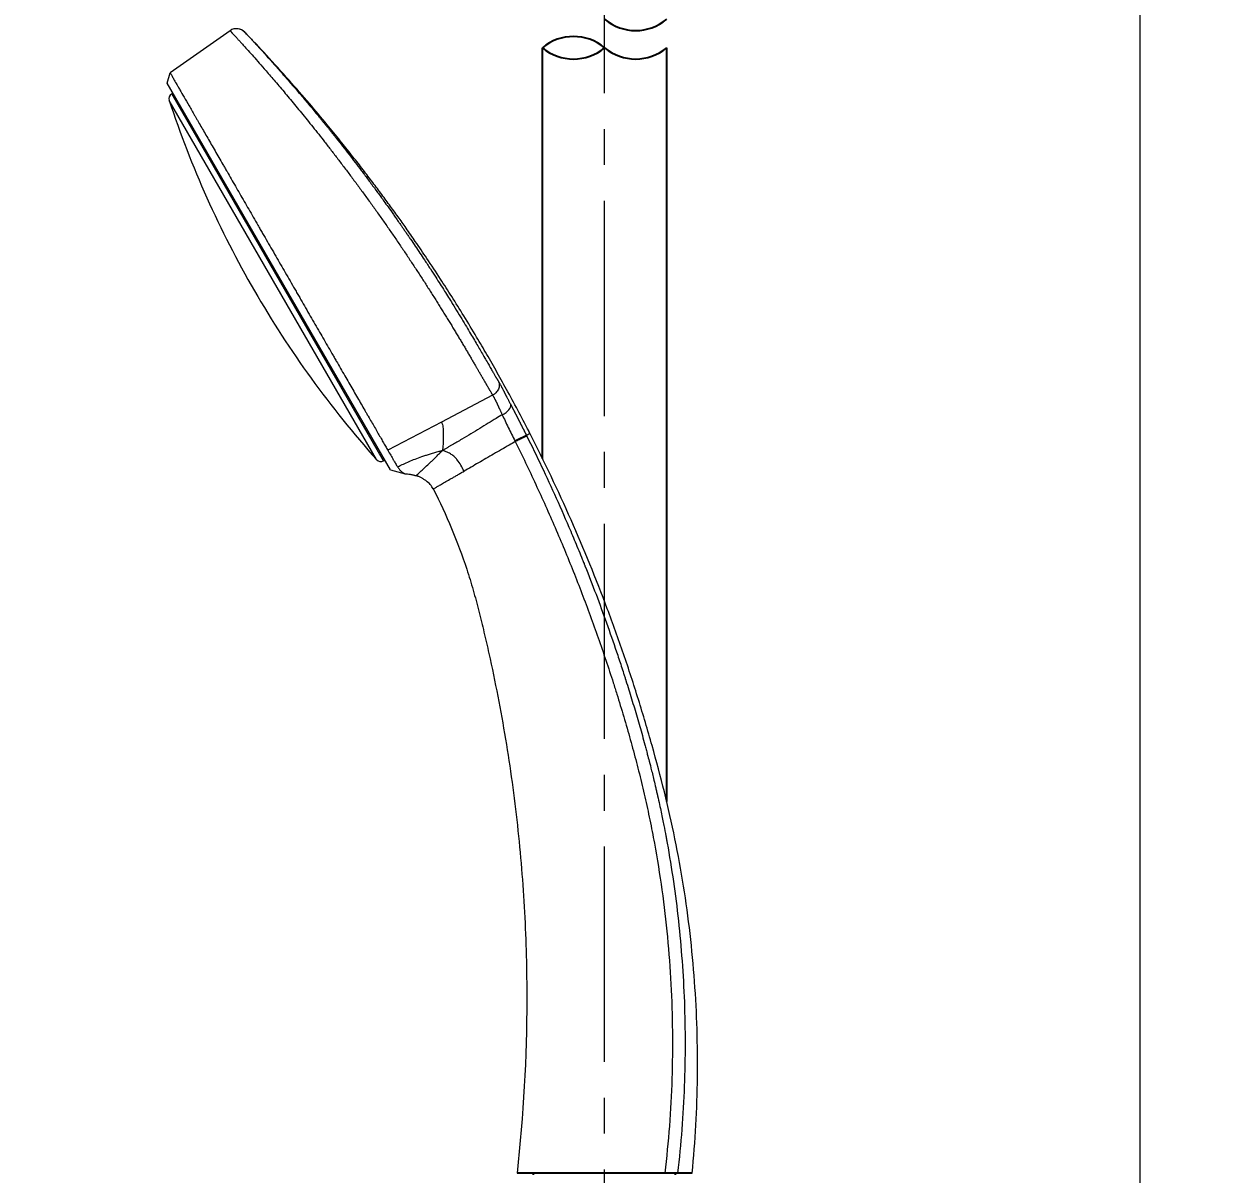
# Model space of a CAD drawing. Extents: x 0 to 3160, y 0 to 2315.
# Drawn here: x 1993.9 to 2206, y 837.2 to 1040.7 of the extents above; entities that cross this region are included whole.
import ezdxf

# ---------------------------------------------------------------- set-up
doc = ezdxf.new("R2010")
doc.units = 0
doc.header["$LTSCALE"] = 4
doc.header["$MEASUREMENT"] = 0
doc.header["$PDMODE"] = 3
doc.header["$PDSIZE"] = -10
doc.linetypes.add('CENTER2', pattern=[28.575, 19.05, -3.175, 3.175, -3.175])
doc.layers.get('0').update_dxf_attribs({"linetype": 'CONTINUOUS'})
doc.layers.get('DEFPOINTS').update_dxf_attribs({"linetype": 'CONTINUOUS'})
doc.layers.add('1', color=7, linetype='CONTINUOUS', true_color=0xffffff)
doc.layers.add('Cneter', color=1, linetype='CENTER2', lineweight=13)
doc.layers.add('치수선', color=7, linetype='CONTINUOUS', lineweight=20)
doc.layers.add('DEF_LAYER_ASSEM_MEMBER', color=7, linetype='CONTINUOUS')
doc.styles.add('Daelim Dimension', font='')
doc.styles.get('Daelim Dimension').set_extended_font_data('나눔고딕')
doc.dimstyles.new('DEFAULT', dxfattribs={"dimscale": 2, "dimtxt": 2, "dimasz": 2, "dimexe": 0, "dimexo": 2, "dimgap": 1, "dimtad": 1, "dimdec": 1, "dimzin": 9, "dimdsep": 46, "dimtxsty": 'Daelim Dimension', "dimcen": 0.5, "dimclrd": 252, "dimclre": 252, "dimclrt": 3, "dimadec": 1, "dimazin": 0, "dimtfac": 1, "dimtdec": 1, "dimtix": 1, "dimtmove": 0, "dimatfit": 3, "dimfxl": 1, "dimtolj": 1, "dimtzin": 1, "dimlwd": 9, "dimlwe": 9, "dimarcsym": 0})

# ---------------------------------------------------------------- blocks, each defined once
blk = doc.blocks.new('*D2')
at = {"color": 5, "lineweight": 9, "ltscale": 0.5, "transparency": 16777216}
for p, q in [((1741.3, 1336.08), (2418.23, 1336.08)), ((2416.23, 461.47), (2416.23, 1328.08)), ((2221.41, 453.47), (2418.23, 453.47))]:
    blk.add_line(p, q, dxfattribs=at)
at = {"color": 5, "ltscale": 0.5, "transparency": 16777216}
for points in [[(2414.9, 1328.08), (2417.56, 1328.08), (2416.23, 1336.08)], [(2414.9, 461.47), (2417.56, 461.47), (2416.23, 453.47)]]:
    blk.add_solid(points, dxfattribs=at)
at = {"layer": 'DEFPOINTS', "color": 0, "ltscale": 0.5, "transparency": 16777216}
for p in [(1737.3, 1336.08), (2416.23, 1336.08), (2217.41, 453.47)]:
    blk.add_point(p, dxfattribs=at)
at = {"color": 7, "ltscale": 0.5, "transparency": 16777216, "insert": (2400.52, 893.01), "char_height": 20, "attachment_point": 5, "rotation": 90, "style": 'Daelim Dimension'}
blk.add_mtext('\\A1;(1140)', dxfattribs=at)

msp = doc.modelspace()

# ---------------------------------------------------------------- linework, layer by layer
msp.add_line((2112.11, 837.33), (2081.11, 837.33))
at = {"ltscale": 0.5}
for centre, start, end in [((2102.11, 1048.12), 230.0338, 309.9662), ((2091.11, 1029.95), 50.0338, 129.9662), ((2091.11, 1043.08), 230.0338, 309.9662), ((2102.11, 1043.08), 230.0338, 309.9662)]:
    msp.add_arc(centre, 8.56, start, end, dxfattribs=at)
at = {"layer": '1', "color": 7, "linetype": 'Continuous', "lineweight": 18}
for p, q in [((2030.35, 1039.54), (2019.72, 1032.09)), ((2019.22, 1030.22), (2019.72, 1032.09)), ((2058.72, 961.81), (2019.22, 1030.22)), ((2020.01, 1028.37), (2020.22, 1028.49)), ((2076.8, 975.03), (2067.73, 970.27)), ((2067.73, 970.27), (2058.24, 965.29)), ((2057.51, 963.42), (2057.72, 963.54)), ((2058.72, 961.81), (2061.34, 961.1))]:
    msp.add_line(p, q, dxfattribs=at)
at = {"layer": '1', "color": 7, "linetype": 'Continuous', "lineweight": 13}
for p, q in [((2056.26, 963.62), (2019.56, 1027.19)), ((2057.51, 963.42), (2020.01, 1028.37))]:
    msp.add_line(p, q, dxfattribs=at)
at = {"layer": '1', "color": 7, "linetype": 'Continuous', "lineweight": 18}
for centre, radius, start, end in [((2031.49, 1037.9, 0), 2, 43.7415, 125), ((2020.51, 1027.5), 1, 120, 198.2343), ((2190.52, 1083.51), 180, 198.2343, 210), ((2190.52, 1083.51), 180, 210, 221.7657), ((2057.01, 964.28), 1, 221.7657, 300)]:
    msp.add_arc(centre, radius, start, end, dxfattribs=at)
for centre, major_axis, ratio, start_param, end_param in [((2078.18, 972.54), (1.78, 0.92), 0.508437, 4.626883, 6.171448), ((2080.99, 967.04), (1.79, 0.9), 0.008348, 0.112327, 1.712143)]:
    msp.add_ellipse(centre, major_axis=major_axis, ratio=ratio, start_param=start_param, end_param=end_param, dxfattribs=at)
for points, knots in [([(2033.38, 1038.8), (2033.2, 1039), (2032.85, 1039.34), (2032.43, 1039.65), (2032.14, 1039.8), (2031.95, 1039.84), (2031.88, 1039.85)], [0, 0, 0, 0, 0.3756, 0.716092, 0.904044, 1, 1, 1, 1]), ([(2032.94, 1039.28), (2032.94, 1039.28), (2032.94, 1039.28), (2032.94, 1039.28), (2032.94, 1039.28), (2032.94, 1039.28), (2032.94, 1039.27), (2032.95, 1039.27), (2032.95, 1039.27), (2032.96, 1039.26), (2032.97, 1039.24), (2032.99, 1039.22), (2033.02, 1039.19), (2033.05, 1039.16), (2033.08, 1039.13), (2033.11, 1039.09), (2033.15, 1039.05), (2033.21, 1038.98), (2033.27, 1038.93), (2033.29, 1038.9)], [0, 0, 0, 0, 0.010605, 0.026409, 0.042733, 0.059573, 0.076922, 0.094769, 0.150996, 0.213233, 0.281458, 0.361712, 0.451181, 0.549829, 0.611917, 0.677965, 0.747962, 0.877218, 1, 1, 1, 1]), ([(2083.37, 968.28), (2082.75, 969.5), (2081.47, 971.96), (2079.56, 975.52), (2077.66, 978.96), (2075.81, 982.2), (2073.84, 985.55), (2071.77, 988.97), (2069.63, 992.39), (2067.45, 995.79), (2065.3, 999.03), (2063.26, 1002.04), (2061.55, 1004.49), (2060.03, 1006.64), (2058.54, 1008.7), (2056.98, 1010.81), (2055.36, 1012.97), (2053.64, 1015.22), (2051.8, 1017.59), (2049.75, 1020.15), (2047.27, 1023.19), (2044.26, 1026.79), (2040.68, 1030.91), (2036.86, 1035.13), (2034.23, 1037.93), (2032.94, 1039.26)], [0, 0, 0, 0, 0.046537, 0.094745, 0.139456, 0.182319, 0.22315, 0.273288, 0.319386, 0.361228, 0.411159, 0.452683, 0.485735, 0.51408, 0.54396, 0.573349, 0.60422, 0.636598, 0.670502, 0.707011, 0.748799, 0.804781, 0.867479, 0.93577, 1, 1, 1, 1]), ([(2019.72, 1032.09), (2019.72, 1032.09), (2019.74, 1032.05), (2019.84, 1031.89), (2019.98, 1031.64), (2020.21, 1031.24), (2020.49, 1030.75), (2020.65, 1030.47), (2020.86, 1030.11), (2020.88, 1030.07), (2020.93, 1029.98), (2021, 1029.86), (2021.08, 1029.72), (2021.23, 1029.45), (2021.34, 1029.26), (2021.69, 1028.67), (2021.93, 1028.23), (2022.47, 1027.3), (2022.76, 1026.79), (2023.38, 1025.72), (2023.72, 1025.14), (2024.11, 1024.45), (2024.16, 1024.38), (2024.24, 1024.22), (2024.38, 1023.99), (2024.52, 1023.75), (2024.79, 1023.27), (2024.98, 1022.94), (2025.56, 1021.94), (2025.96, 1021.24), (2026.79, 1019.8), (2027.22, 1019.05), (2028.12, 1017.5), (2028.58, 1016.69), (2029.12, 1015.76), (2029.18, 1015.65), (2029.3, 1015.44), (2029.36, 1015.34), (2029.54, 1015.02), (2029.67, 1014.81), (2030.03, 1014.17), (2030.28, 1013.74), (2031.03, 1012.44), (2031.54, 1011.56), (2032.57, 1009.76), (2033.1, 1008.85), (2034.17, 1006.99), (2034.71, 1006.05), (2035.34, 1004.97), (2035.41, 1004.85), (2035.54, 1004.61), (2035.61, 1004.49), (2035.82, 1004.13), (2035.96, 1003.89), (2036.38, 1003.16), (2036.66, 1002.67), (2037.5, 1001.22), (2038.06, 1000.25), (2039.18, 998.3), (2039.75, 997.32), (2040.88, 995.37), (2041.44, 994.39), (2042.15, 993.16), (2042.29, 992.91), (2042.51, 992.54), (2042.58, 992.42), (2042.72, 992.17), (2043.07, 991.56), (2043.42, 990.95), (2044.26, 989.5), (2044.81, 988.55), (2045.9, 986.66), (2046.44, 985.73), (2047.5, 983.88), (2048.03, 982.97), (2048.68, 981.85), (2048.81, 981.63), (2049, 981.29), (2049.06, 981.18), (2049.19, 980.96), (2049.51, 980.41), (2049.82, 979.86), (2050.57, 978.57), (2051.05, 977.74), (2051.98, 976.12), (2052.44, 975.33), (2053.32, 973.81), (2053.75, 973.07), (2054.26, 972.17), (2054.42, 971.91), (2054.57, 971.65), (2054.67, 971.47), (2054.72, 971.38), (2054.97, 970.95), (2055.16, 970.62), (2055.73, 969.64), (2056.09, 969.01), (2056.77, 967.84), (2057.09, 967.28), (2057.54, 966.5), (2057.69, 966.24), (2057.97, 965.75), (2058.11, 965.52), (2058.24, 965.29)], [0, 0, 0, 0, 0.03125, 0.03125, 0.0625, 0.09375, 0.09375, 0.125, 0.125, 0.128906, 0.128906, 0.132812, 0.140625, 0.140625, 0.15625, 0.15625, 0.1875, 0.1875, 0.21875, 0.21875, 0.25, 0.25, 0.253906, 0.253906, 0.257812, 0.265625, 0.265625, 0.28125, 0.28125, 0.3125, 0.3125, 0.34375, 0.34375, 0.375, 0.375, 0.378906, 0.378906, 0.382812, 0.382812, 0.390625, 0.390625, 0.40625, 0.40625, 0.4375, 0.4375, 0.46875, 0.46875, 0.5, 0.5, 0.503906, 0.503906, 0.507812, 0.507812, 0.515625, 0.515625, 0.53125, 0.53125, 0.5625, 0.5625, 0.59375, 0.59375, 0.625, 0.625, 0.632812, 0.632812, 0.636719, 0.636719, 0.640625, 0.65625, 0.65625, 0.6875, 0.6875, 0.71875, 0.71875, 0.75, 0.75, 0.757812, 0.757812, 0.761719, 0.761719, 0.765625, 0.78125, 0.78125, 0.8125, 0.8125, 0.84375, 0.84375, 0.875, 0.875, 0.882812, 0.886719, 0.886719, 0.890625, 0.890625, 0.90625, 0.90625, 0.9375, 0.9375, 0.96875, 0.96875, 0.984375, 0.984375, 1, 1, 1, 1]), ([(2067.73, 970.27), (2067.88, 970.01), (2068.04, 969.41), (2068.07, 968.45), (2068.06, 967.58), (2068.05, 966.98), (2068.03, 966.48), (2068.01, 966.08), (2067.98, 965.74), (2067.95, 965.49), (2067.94, 965.35), (2067.93, 965.28), (2067.92, 965.24)], [0, 0, 0, 0, 0.25, 0.5, 0.625, 0.75, 0.8125, 0.875, 0.9375, 0.96875, 0.984375, 1, 1, 1, 1]), ([(2078.49, 971.56), (2078.13, 971.35), (2077.31, 970.86), (2076, 970.05), (2074.53, 969.14), (2072.98, 968.19), (2071.62, 967.38), (2070.49, 966.72), (2069.77, 966.3), (2069.2, 965.97), (2068.77, 965.73), (2068.42, 965.53), (2068.13, 965.36), (2067.99, 965.28), (2067.92, 965.24)], [0, 0, 0, 0, 0.115732, 0.26311, 0.410488, 0.557866, 0.705244, 0.778933, 0.852622, 0.889466, 0.926311, 0.963155, 0.981578, 1, 1, 1, 1]), ([(2112.11, 837.33), (2112.66, 842.96), (2113.28, 854.28), (2112.77, 871.28), (2111.14, 885.36), (2109.12, 896.51), (2107.25, 904.8), (2105.05, 913.01), (2102.64, 921.16), (2100, 929.23), (2096.17, 939.9), (2090.82, 953.01), (2085.96, 963.25), (2083.38, 968.29)], [0, 0, 0, 0, 0.125, 0.25, 0.375, 0.4375, 0.5, 0.5625, 0.625, 0.6875, 0.75, 0.875, 1, 1, 1, 1]), ([(2080.79, 966.8), (2080.44, 966.59), (2079.62, 966.12), (2078.34, 965.38), (2076.97, 964.59), (2075.61, 963.81), (2074.29, 963.04), (2073, 962.3), (2072.15, 961.81), (2071.74, 961.57)], [0, 0, 0, 0, 0.111722, 0.259768, 0.407815, 0.555861, 0.703907, 0.851954, 1, 1, 1, 1]), ([(2058.24, 965.29), (2058.42, 964.97), (2058.6, 964.66), (2058.84, 964.24), (2058.92, 964.1), (2059.07, 963.83), (2059.15, 963.71), (2059.26, 963.52), (2059.29, 963.46), (2059.36, 963.34), (2059.39, 963.29), (2059.5, 963.12), (2059.56, 963.01), (2059.75, 962.69), (2059.87, 962.5), (2059.98, 962.33)], [0, 0, 0, 0, 0.25, 0.25, 0.375, 0.375, 0.5, 0.5, 0.5625, 0.5625, 0.625, 0.625, 0.75, 0.75, 1, 1, 1, 1]), ([(2059.98, 962.33), (2060.17, 962.43), (2060.97, 962.82), (2062.15, 963.35), (2063.65, 963.94), (2064.71, 964.3), (2065.63, 964.6), (2066.36, 964.82), (2067, 965), (2067.46, 965.12), (2067.72, 965.19), (2067.85, 965.23), (2067.92, 965.24)], [0, 0, 0, 0, 0.095093, 0.396729, 0.547547, 0.698364, 0.773773, 0.849182, 0.924591, 0.962296, 0.981148, 1, 1, 1, 1]), ([(2063.23, 960.78), (2063.23, 960.78), (2063.39, 960.92), (2063.9, 961.37), (2064.43, 961.85), (2065.09, 962.47), (2065.76, 963.11), (2066.37, 963.7), (2066.85, 964.18), (2067.28, 964.61), (2067.64, 964.97), (2067.83, 965.15), (2067.92, 965.24)], [0, 0, 0, 0, 0.25, 0.375, 0.5, 0.625, 0.75, 0.8125, 0.875, 0.9375, 0.96875, 1, 1, 1, 1]), ([(2071.74, 961.57), (2071.57, 961.91), (2071.2, 962.61), (2070.65, 963.46), (2070.06, 964.11), (2069.5, 964.55), (2068.92, 964.88), (2068.44, 965.07), (2068.15, 965.17), (2068, 965.22), (2067.92, 965.24)], [0, 0, 0, 0, 0.25, 0.5, 0.625, 0.75, 0.875, 0.9375, 0.96875, 1, 1, 1, 1]), ([(2059.98, 962.33), (2060.04, 962.25), (2060.09, 962.16), (2060.2, 962.01), (2060.26, 961.93), (2060.37, 961.8), (2060.42, 961.73), (2060.53, 961.61), (2060.59, 961.56), (2060.71, 961.45), (2060.77, 961.4), (2060.86, 961.34), (2060.9, 961.32), (2060.97, 961.28), (2061, 961.26), (2061.07, 961.22), (2061.11, 961.2), (2061.17, 961.17), (2061.21, 961.16), (2061.27, 961.13), (2061.29, 961.12), (2061.32, 961.11), (2061.32, 961.11), (2061.33, 961.1), (2061.34, 961.1), (2061.34, 961.1)], [0, 0, 0, 0, 0.125003, 0.125003, 0.250005, 0.250005, 0.375008, 0.375008, 0.50001, 0.50001, 0.625013, 0.625013, 0.687514, 0.687514, 0.750015, 0.750015, 0.812517, 0.812517, 0.875018, 0.875018, 0.937519, 0.937519, 0.96877, 0.96877, 1, 1, 1, 1]), ([(2061.34, 961.1), (2061.46, 961.1), (2061.75, 961.09), (2062.13, 961.04), (2062.47, 960.98), (2062.73, 960.92), (2062.94, 960.86), (2063.08, 960.82), (2063.17, 960.8), (2063.21, 960.78), (2063.23, 960.78)], [0, 0, 0, 0, 0.196747, 0.464498, 0.598374, 0.732249, 0.866125, 0.933062, 0.966531, 1, 1, 1, 1]), ([(2066.29, 958.43), (2066.15, 958.7), (2065.79, 959.21), (2065.19, 959.76), (2064.64, 960.13), (2064.19, 960.38), (2063.8, 960.57), (2063.52, 960.68), (2063.35, 960.73), (2063.27, 960.76), (2063.23, 960.78)], [0, 0, 0, 0, 0.25, 0.5, 0.625, 0.75, 0.875, 0.9375, 0.96875, 1, 1, 1, 1]), ([(2066.29, 958.43), (2067.46, 956.14), (2069.62, 951.47), (2071.86, 945.44), (2073.38, 940.53), (2074.36, 936.8), (2075.27, 933.06), (2076.43, 928.05), (2077.74, 921.76), (2079.1, 914.17), (2080.26, 906.54), (2081.52, 896.34), (2082.57, 883.52), (2083.12, 862.96), (2082.25, 847.54), (2081.11, 837.33)], [0, 0, 0, 0, 0.0625, 0.125, 0.15625, 0.1875, 0.21875, 0.25, 0.3125, 0.375, 0.4375, 0.5, 0.625, 0.75, 1, 1, 1, 1])]:
    msp.add_open_spline(points, degree=3, knots=knots, dxfattribs=at)
at = {"layer": '1', "color": 7, "linetype": 'Continuous', "lineweight": 13}
for points, knots in [([(2030.35, 1039.54), (2030.35, 1039.54), (2030.35, 1039.54), (2030.35, 1039.54), (2030.35, 1039.53), (2030.35, 1039.53), (2030.35, 1039.53), (2030.35, 1039.53), (2030.35, 1039.53), (2030.35, 1039.53), (2030.35, 1039.53), (2030.35, 1039.53), (2030.36, 1039.52), (2030.36, 1039.52), (2030.36, 1039.52), (2030.36, 1039.52), (2030.36, 1039.52), (2030.37, 1039.51), (2030.37, 1039.51), (2030.37, 1039.51), (2030.37, 1039.5), (2030.38, 1039.5), (2030.38, 1039.5), (2030.38, 1039.49), (2030.39, 1039.49), (2030.39, 1039.48), (2030.4, 1039.48), (2030.4, 1039.47), (2030.4, 1039.47), (2030.41, 1039.46), (2030.41, 1039.46), (2030.42, 1039.45), (2030.42, 1039.45), (2030.43, 1039.44), (2030.43, 1039.44), (2030.44, 1039.43), (2030.45, 1039.42), (2030.45, 1039.42), (2030.46, 1039.41), (2030.47, 1039.4), (2030.47, 1039.4), (2030.48, 1039.39), (2030.49, 1039.38), (2030.49, 1039.37), (2030.5, 1039.36), (2030.51, 1039.36), (2030.52, 1039.35), (2030.52, 1039.34), (2030.53, 1039.33), (2030.54, 1039.32), (2030.55, 1039.31), (2030.56, 1039.3), (2030.57, 1039.29), (2030.58, 1039.28), (2030.59, 1039.27), (2030.59, 1039.26), (2030.6, 1039.25), (2030.61, 1039.24), (2030.62, 1039.23), (2030.64, 1039.22), (2030.65, 1039.21), (2030.66, 1039.19), (2030.67, 1039.18), (2030.68, 1039.17), (2030.69, 1039.16), (2030.7, 1039.14), (2030.71, 1039.13), (2030.79, 1039.05), (2030.93, 1038.89), (2031.2, 1038.6), (2031.52, 1038.25), (2031.88, 1037.85), (2032.3, 1037.39), (2032.84, 1036.79), (2033.54, 1036.01), (2034.45, 1034.99), (2035.5, 1033.81), (2036.53, 1032.62), (2037.49, 1031.51), (2038.33, 1030.54), (2039.2, 1029.52), (2040.1, 1028.45), (2041.03, 1027.34), (2041.98, 1026.19), (2042.96, 1025), (2043.96, 1023.77), (2044.98, 1022.5), (2046.02, 1021.2), (2046.91, 1020.06), (2047.65, 1019.11), (2048.24, 1018.35), (2048.83, 1017.59), (2049.42, 1016.82), (2050.02, 1016.03), (2050.61, 1015.25), (2051.21, 1014.45), (2051.81, 1013.65), (2052.41, 1012.85), (2053.01, 1012.04), (2053.61, 1011.22), (2054.2, 1010.4), (2054.8, 1009.58), (2055.4, 1008.75), (2055.99, 1007.92), (2056.58, 1007.09), (2057.17, 1006.25), (2057.76, 1005.42), (2058.34, 1004.58), (2058.92, 1003.74), (2059.5, 1002.91), (2060.07, 1002.07), (2060.63, 1001.23), (2061.2, 1000.4), (2061.75, 999.57), (2062.31, 998.74), (2062.85, 997.91), (2063.39, 997.09), (2063.93, 996.27), (2064.45, 995.46), (2064.97, 994.65), (2065.49, 993.85), (2065.99, 993.05), (2066.49, 992.26), (2066.99, 991.48), (2067.47, 990.7), (2067.95, 989.94), (2068.41, 989.18), (2068.87, 988.43), (2069.33, 987.69), (2069.77, 986.97), (2070.2, 986.25), (2070.63, 985.54), (2071.04, 984.85), (2071.45, 984.17), (2071.85, 983.5), (2072.24, 982.84), (2072.61, 982.2), (2072.98, 981.57), (2073.34, 980.95), (2073.61, 980.49), (2073.8, 980.17), (2073.9, 980), (2074, 979.82), (2074.11, 979.64), (2074.21, 979.47), (2074.31, 979.3), (2074.41, 979.12), (2074.51, 978.95), (2074.6, 978.79), (2074.7, 978.62), (2074.79, 978.46), (2074.89, 978.29), (2074.98, 978.13), (2075.08, 977.97), (2075.17, 977.81), (2075.26, 977.66), (2075.35, 977.5), (2075.44, 977.35), (2075.52, 977.2), (2075.61, 977.05), (2075.7, 976.9), (2075.78, 976.76), (2075.86, 976.61), (2075.95, 976.47), (2076.03, 976.33), (2076.11, 976.19), (2076.19, 976.05), (2076.27, 975.92), (2076.35, 975.78), (2076.43, 975.65), (2076.51, 975.52), (2076.58, 975.4), (2076.66, 975.27), (2076.73, 975.15), (2076.78, 975.07), (2076.8, 975.03)], [0, 0, 0, 0, 0.000866, 0.001733, 0.002603, 0.003474, 0.004347, 0.005222, 0.006098, 0.006977, 0.007857, 0.008738, 0.009622, 0.010507, 0.011394, 0.012283, 0.013173, 0.014065, 0.014959, 0.015854, 0.016751, 0.01765, 0.01855, 0.019453, 0.020356, 0.021262, 0.022169, 0.023078, 0.023989, 0.024901, 0.025815, 0.026731, 0.027648, 0.028567, 0.029488, 0.030411, 0.031335, 0.032261, 0.033188, 0.034118, 0.035049, 0.035981, 0.036916, 0.037852, 0.038789, 0.039729, 0.04067, 0.041613, 0.042557, 0.043503, 0.044451, 0.045401, 0.046352, 0.047305, 0.04826, 0.049216, 0.050174, 0.051134, 0.052096, 0.053059, 0.054024, 0.05499, 0.055958, 0.056928, 0.0579, 0.058873, 0.059848, 0.060825, 0.076239, 0.09179, 0.107481, 0.123312, 0.139281, 0.155383, 0.178899, 0.203526, 0.229269, 0.256129, 0.272887, 0.289633, 0.306366, 0.323088, 0.3398, 0.356504, 0.373198, 0.389882, 0.406553, 0.423212, 0.43986, 0.449043, 0.458222, 0.467399, 0.476573, 0.485744, 0.494913, 0.504078, 0.51324, 0.522399, 0.531554, 0.540706, 0.549854, 0.558999, 0.568141, 0.57728, 0.586417, 0.595552, 0.604685, 0.613815, 0.622943, 0.632068, 0.64119, 0.650308, 0.659423, 0.668534, 0.677642, 0.686746, 0.695847, 0.704946, 0.714043, 0.723137, 0.732229, 0.74132, 0.750408, 0.759495, 0.768578, 0.777657, 0.786734, 0.795808, 0.80488, 0.813949, 0.823016, 0.832079, 0.84114, 0.850198, 0.859255, 0.868308, 0.87736, 0.88641, 0.895457, 0.904501, 0.907271, 0.910039, 0.912804, 0.915567, 0.918328, 0.921086, 0.923842, 0.926596, 0.929348, 0.932098, 0.934845, 0.93759, 0.940333, 0.943073, 0.94581, 0.948546, 0.951278, 0.954008, 0.956735, 0.95946, 0.962183, 0.964903, 0.96762, 0.970336, 0.973051, 0.975767, 0.978483, 0.9812, 0.983917, 0.986629, 0.989329, 0.992016, 0.99469, 0.997351, 1, 1, 1, 1]), ([(2033.29, 1038.9), (2033.3, 1038.89), (2033.33, 1038.85), (2033.41, 1038.77), (2033.54, 1038.64), (2033.69, 1038.47), (2033.88, 1038.27), (2034.11, 1038.01), (2034.42, 1037.68), (2034.81, 1037.26), (2035.31, 1036.71), (2035.95, 1036.02), (2036.77, 1035.12), (2037.81, 1033.96), (2038.8, 1032.84), (2039.62, 1031.9), (2040.2, 1031.25), (2040.83, 1030.52), (2041.52, 1029.71), (2042.27, 1028.84), (2042.99, 1028), (2043.7, 1027.15), (2044.41, 1026.31), (2045.14, 1025.42), (2045.76, 1024.68), (2046.23, 1024.1), (2046.57, 1023.68), (2046.92, 1023.26), (2047.28, 1022.82), (2047.64, 1022.38), (2048, 1021.92), (2048.37, 1021.46), (2048.75, 1020.99), (2049.37, 1020.2), (2050.24, 1019.1), (2051.36, 1017.67), (2052.46, 1016.23), (2053.57, 1014.78), (2054.69, 1013.28), (2055.66, 1011.97), (2056.44, 1010.91), (2057, 1010.14), (2057.62, 1009.28), (2058.36, 1008.25), (2059.07, 1007.25), (2059.67, 1006.4), (2060.08, 1005.81), (2060.46, 1005.26), (2060.82, 1004.75), (2061.17, 1004.25), (2061.52, 1003.73), (2061.89, 1003.19), (2062.42, 1002.41), (2063.11, 1001.4), (2063.93, 1000.17), (2064.82, 998.83), (2065.75, 997.4), (2066.68, 995.97), (2067.51, 994.67), (2068.27, 993.47), (2068.98, 992.34), (2069.78, 991.06), (2070.63, 989.66), (2071.53, 988.19), (2072.34, 986.84), (2073.06, 985.62), (2073.71, 984.52), (2074.3, 983.52), (2074.86, 982.55), (2075.4, 981.62), (2075.92, 980.73), (2076.37, 979.95), (2076.7, 979.38), (2076.93, 978.99), (2077.07, 978.74), (2077.21, 978.51), (2077.31, 978.33), (2077.39, 978.19), (2077.45, 978.09), (2077.52, 977.98), (2077.58, 977.88), (2077.64, 977.77), (2077.71, 977.66), (2077.78, 977.54), (2077.82, 977.47), (2077.85, 977.43)], [0, 0, 0, 0, 0.001223, 0.00964, 0.018853, 0.028673, 0.039403, 0.052169, 0.066203, 0.082816, 0.101271, 0.122833, 0.14694, 0.175645, 0.208089, 0.220226, 0.233048, 0.246555, 0.261625, 0.276854, 0.29224, 0.304674, 0.318297, 0.332528, 0.346083, 0.352179, 0.358346, 0.364584, 0.370894, 0.377275, 0.383728, 0.390252, 0.396847, 0.403514, 0.42274, 0.441831, 0.460789, 0.478762, 0.497792, 0.517884, 0.52771, 0.537223, 0.546422, 0.559192, 0.575042, 0.582896, 0.590117, 0.596706, 0.602663, 0.608771, 0.615079, 0.621587, 0.628296, 0.643444, 0.658434, 0.673264, 0.692943, 0.711161, 0.72702, 0.742341, 0.757125, 0.771373, 0.793065, 0.81357, 0.832886, 0.851015, 0.867836, 0.883669, 0.898514, 0.915769, 0.93174, 0.946358, 0.960059, 0.965451, 0.970612, 0.975545, 0.980249, 0.982422, 0.984681, 0.987026, 0.989455, 0.991968, 0.994564, 0.997242, 1, 1, 1, 1]), ([(2077.85, 977.43), (2077.88, 977.33), (2077.91, 977.23), (2077.96, 977.02), (2077.97, 976.91), (2077.96, 976.67), (2077.95, 976.55), (2077.9, 976.32), (2077.86, 976.2), (2077.76, 975.97), (2077.7, 975.85), (2077.55, 975.64), (2077.47, 975.54), (2077.29, 975.36), (2077.2, 975.28), (2077, 975.14), (2076.9, 975.08), (2076.8, 975.03)], [0, 0, 0, 0, 0.125, 0.125, 0.25, 0.25, 0.375, 0.375, 0.5, 0.5, 0.625, 0.625, 0.75, 0.75, 0.875, 0.875, 1, 1, 1, 1]), ([(2079.99, 973.36), (2080, 973.34), (2080.02, 973.31), (2080.04, 973.27), (2080.06, 973.23), (2080.08, 973.18), (2080.11, 973.14), (2080.13, 973.1), (2080.15, 973.05), (2080.18, 973.01), (2080.2, 972.96), (2080.22, 972.91), (2080.25, 972.87), (2080.27, 972.82), (2080.3, 972.77), (2080.32, 972.73), (2080.35, 972.68), (2080.37, 972.63), (2080.39, 972.58), (2080.42, 972.54), (2080.44, 972.49), (2080.47, 972.44), (2080.5, 972.39), (2080.52, 972.34), (2080.55, 972.29), (2080.57, 972.24), (2080.6, 972.19), (2080.63, 972.14), (2080.65, 972.09), (2080.68, 972.04), (2080.71, 971.98), (2080.73, 971.93), (2080.76, 971.88), (2080.79, 971.83), (2080.81, 971.77), (2080.84, 971.72), (2080.87, 971.67), (2080.9, 971.61), (2080.92, 971.56), (2080.95, 971.5), (2080.98, 971.45), (2081.01, 971.39), (2081.04, 971.34), (2081.07, 971.28), (2081.1, 971.22), (2081.12, 971.17), (2081.15, 971.11), (2081.18, 971.05), (2081.21, 971), (2081.24, 970.94), (2081.27, 970.88), (2081.3, 970.82), (2081.34, 970.75), (2081.38, 970.68), (2081.42, 970.59), (2081.46, 970.51), (2081.51, 970.42), (2081.55, 970.33), (2081.6, 970.25), (2081.64, 970.16), (2081.69, 970.07), (2081.73, 969.98), (2081.78, 969.89), (2081.82, 969.8), (2081.87, 969.71), (2081.91, 969.62), (2081.96, 969.53), (2082.01, 969.44), (2082.05, 969.35), (2082.1, 969.26), (2082.15, 969.16), (2082.19, 969.07), (2082.24, 968.98), (2082.29, 968.89), (2082.33, 968.79), (2082.38, 968.7), (2082.43, 968.6), (2082.48, 968.51), (2082.52, 968.41), (2082.57, 968.32), (2082.62, 968.22), (2082.67, 968.13), (2082.72, 968.03), (2082.75, 967.97), (2082.76, 967.94)], [0, 0, 0, 0, 0.008781, 0.017602, 0.026464, 0.035366, 0.044309, 0.053292, 0.062316, 0.071379, 0.080483, 0.089627, 0.09881, 0.108034, 0.117298, 0.126601, 0.135944, 0.145327, 0.154749, 0.16421, 0.173711, 0.183252, 0.192831, 0.20245, 0.212107, 0.221804, 0.231539, 0.241313, 0.251126, 0.260977, 0.270866, 0.280794, 0.290761, 0.300765, 0.310807, 0.320887, 0.331005, 0.341161, 0.351354, 0.361585, 0.371853, 0.382159, 0.392501, 0.402881, 0.413297, 0.423751, 0.434241, 0.444768, 0.455331, 0.465931, 0.476567, 0.487239, 0.497947, 0.51341, 0.528926, 0.544495, 0.560117, 0.575791, 0.591516, 0.607293, 0.623121, 0.638999, 0.654927, 0.670905, 0.686933, 0.703009, 0.719133, 0.735305, 0.751524, 0.76779, 0.784102, 0.800458, 0.816859, 0.833304, 0.849792, 0.866322, 0.882894, 0.899507, 0.91616, 0.932852, 0.949583, 0.966352, 0.983158, 1, 1, 1, 1]), ([(2078.49, 971.56), (2078.66, 971.21), (2078.83, 970.85), (2079.18, 970.1), (2079.37, 969.72), (2079.75, 968.94), (2079.94, 968.54), (2080.34, 967.74), (2080.53, 967.34), (2080.73, 966.93)], [0, 0, 0, 0, 0.25, 0.25, 0.5, 0.5, 0.75, 0.75, 1, 1, 1, 1]), ([(2082.84, 967.78), (2082.83, 967.78), (2082.81, 967.77), (2082.75, 967.75), (2082.73, 967.74), (2082.69, 967.72), (2082.66, 967.71), (2082.6, 967.68), (2082.57, 967.66), (2082.5, 967.63), (2082.46, 967.61), (2082.38, 967.58), (2082.34, 967.56), (2082.24, 967.51), (2082.2, 967.49), (2082.1, 967.44), (2082.04, 967.42), (2081.94, 967.36), (2081.88, 967.34), (2081.77, 967.28), (2081.71, 967.25), (2081.59, 967.2), (2081.53, 967.17), (2081.42, 967.11), (2081.36, 967.08), (2081.24, 967.02), (2081.18, 966.99), (2081.01, 966.91), (2080.9, 966.85), (2080.79, 966.8)], [0, 0, 0, 0, 0.125, 0.125, 0.1875, 0.1875, 0.25, 0.25, 0.3125, 0.3125, 0.375, 0.375, 0.4375, 0.4375, 0.5, 0.5, 0.5625, 0.5625, 0.625, 0.625, 0.6875, 0.6875, 0.75, 0.75, 0.8125, 0.8125, 0.875, 0.875, 1, 1, 1, 1]), ([(2082.84, 967.78), (2083.72, 966.03), (2085.46, 962.46), (2087.19, 958.71), (2088.91, 954.89), (2089.77, 952.93), (2091.04, 949.93), (2091.67, 948.42), (2092.41, 946.62), (2092.77, 945.72), (2092.95, 945.27), (2093.04, 945.04), (2093.09, 944.92), (2093.11, 944.87), (2093.12, 944.84), (2093.13, 944.82), (2093.13, 944.82), (2093.13, 944.81), (2093.13, 944.81), (2093.13, 944.81), (2093.13, 944.81), (2093.13, 944.81), (2094.47, 941.46), (2095.74, 938.1), (2097.55, 933.02), (2098.14, 931.32), (2099, 928.77), (2099.28, 927.92), (2099.7, 926.64), (2099.9, 926), (2100.14, 925.25), (2100.26, 924.88), (2100.32, 924.69), (2100.35, 924.6), (2100.37, 924.55), (2100.37, 924.53), (2100.38, 924.52), (2100.38, 924.51), (2100.38, 924.51), (2100.38, 924.51), (2100.38, 924.51), (2100.38, 924.51), (2100.38, 924.51), (2100.72, 923.43), (2101.06, 922.35), (2101.72, 920.2), (2102.04, 919.11), (2102.67, 916.95), (2103.14, 915.32), (2103.59, 913.69), (2103.81, 912.87), (2103.92, 912.46), (2104.05, 911.99), (2104.11, 911.75), (2104.14, 911.63), (2104.16, 911.57), (2104.17, 911.54), (2104.17, 911.52), (2104.17, 911.52), (2104.17, 911.51), (2104.17, 911.51), (2104.17, 911.51), (2104.17, 911.51), (2104.17, 911.51), (2104.17, 911.51), (2104.17, 911.51), (2104.23, 911.29), (2104.32, 910.97), (2104.53, 910.14), (2104.66, 909.62), (2104.97, 908.39), (2105.15, 907.67), (2105.45, 906.44), (2105.55, 906), (2105.71, 905.31), (2105.79, 904.96), (2105.89, 904.52), (2105.94, 904.3), (2105.97, 904.19), (2105.98, 904.14), (2105.99, 904.11), (2105.99, 904.1), (2105.99, 904.09), (2105.99, 904.09), (2105.99, 904.08), (2106.23, 903.04), (2106.43, 902.09), (2106.8, 900.35), (2106.95, 899.56), (2107.23, 898.17), (2107.35, 897.56), (2107.49, 896.78), (2107.54, 896.54), (2107.6, 896.21), (2107.62, 896.06), (2107.65, 895.89), (2107.67, 895.81), (2107.68, 895.77), (2107.68, 895.75), (2107.68, 895.74), (2107.68, 895.74), (2107.68, 895.74), (2107.68, 895.74), (2107.68, 895.73), (2107.68, 895.73), (2107.68, 895.73), (2107.68, 895.73), (2107.68, 895.73), (2108.09, 893.5), (2108.45, 891.23), (2109.12, 886.65), (2109.41, 884.33), (2109.93, 879.64), (2110.14, 877.27), (2110.49, 872.49), (2110.63, 870.07), (2110.81, 865.18), (2110.85, 862.72), (2110.85, 857.74), (2110.8, 855.24), (2110.61, 850.18), (2110.32, 845.09), (2109.83, 839.92), (2109.53, 837.33)], [0, 0, 0, 0, 0.0625, 0.125, 0.125, 0.1875, 0.1875, 0.21875, 0.234375, 0.242187, 0.246094, 0.248047, 0.249023, 0.249512, 0.249756, 0.249878, 0.249939, 0.249969, 0.249985, 0.249992, 0.249992, 0.25, 0.25, 0.375, 0.375, 0.4375, 0.4375, 0.46875, 0.46875, 0.484375, 0.492187, 0.496094, 0.498047, 0.499023, 0.499512, 0.499756, 0.499878, 0.499939, 0.499969, 0.499985, 0.499992, 0.499992, 0.5, 0.5, 0.53125, 0.53125, 0.5625, 0.5625, 0.59375, 0.609375, 0.609375, 0.617187, 0.621094, 0.623047, 0.624023, 0.624512, 0.624756, 0.624878, 0.624939, 0.624969, 0.624985, 0.624992, 0.624996, 0.624998, 0.624998, 0.625, 0.625, 0.640625, 0.640625, 0.65625, 0.65625, 0.671875, 0.671875, 0.679687, 0.679687, 0.683594, 0.685547, 0.686523, 0.687012, 0.687256, 0.687378, 0.687439, 0.687469, 0.687469, 0.6875, 0.6875, 0.703125, 0.703125, 0.71875, 0.71875, 0.734375, 0.734375, 0.742187, 0.742187, 0.746094, 0.748047, 0.749023, 0.749512, 0.749756, 0.749878, 0.749939, 0.749969, 0.749985, 0.749992, 0.749996, 0.749998, 0.749998, 0.75, 0.75, 0.78125, 0.78125, 0.8125, 0.8125, 0.84375, 0.84375, 0.875, 0.875, 0.90625, 0.90625, 0.9375, 0.9375, 0.96875, 1, 1, 1, 1]), ([(2080.79, 966.8), (2082.04, 964.3), (2083.25, 961.78), (2085.6, 956.7), (2086.74, 954.15), (2088.4, 950.3), (2088.95, 949.02), (2090.02, 946.44), (2090.55, 945.14), (2091.58, 942.55), (2092.09, 941.24), (2093.09, 938.63), (2093.58, 937.32), (2095.03, 933.39), (2095.95, 930.75), (2097.28, 926.77), (2097.72, 925.44), (2098.36, 923.45), (2098.57, 922.78), (2098.98, 921.44), (2099.19, 920.78), (2099.8, 918.77), (2100.19, 917.43), (2100.97, 914.74), (2101.35, 913.4), (2102.07, 910.7), (2102.42, 909.35), (2103.1, 906.64), (2103.43, 905.28), (2104.05, 902.56), (2104.34, 901.2), (2104.9, 898.46), (2105.17, 897.09), (2105.92, 892.97), (2106.37, 890.21), (2107.52, 881.92), (2108.05, 876.35), (2108.49, 867.99), (2108.58, 865.2), (2108.64, 859.61), (2108.61, 856.82), (2108.34, 848.45), (2107.92, 842.87), (2107.26, 837.33)], [0, 0, 0, 0, 0.0625, 0.0625, 0.125, 0.125, 0.15625, 0.15625, 0.1875, 0.1875, 0.21875, 0.21875, 0.25, 0.25, 0.3125, 0.3125, 0.34375, 0.34375, 0.359375, 0.359375, 0.375, 0.375, 0.40625, 0.40625, 0.4375, 0.4375, 0.46875, 0.46875, 0.5, 0.5, 0.53125, 0.53125, 0.5625, 0.5625, 0.625, 0.625, 0.75, 0.75, 0.8125, 0.8125, 0.875, 0.875, 1, 1, 1, 1]), ([(2066.29, 958.43), (2066.29, 958.43), (2066.48, 958.53), (2067.09, 958.89), (2067.72, 959.25), (2068.52, 959.71), (2069.3, 960.17), (2070, 960.57), (2070.55, 960.89), (2071.03, 961.17), (2071.43, 961.4), (2071.64, 961.51), (2071.74, 961.57)], [0, 0, 0, 0, 0.25, 0.375, 0.5, 0.625, 0.75, 0.8125, 0.875, 0.9375, 0.96875, 1, 1, 1, 1])]:
    msp.add_open_spline(points, degree=3, knots=knots, dxfattribs=at)
at = {"layer": '1', "color": 7, "linetype": 'Continuous', "lineweight": 18}
for points in [[(2033.27, 1038.94), (2033.16, 1039.05), (2033.05, 1039.17), (2032.94, 1039.28)], [(2077.85, 977.43), (2077.88, 977.37), (2077.95, 977.24), (2078.05, 977.07), (2078.15, 976.91), (2078.24, 976.75), (2078.32, 976.59), (2078.39, 976.45), (2078.46, 976.32), (2078.53, 976.19), (2078.6, 976.06), (2078.67, 975.93), (2078.73, 975.81), (2078.78, 975.7), (2078.84, 975.59), (2078.89, 975.49), (2078.95, 975.38), (2079.01, 975.27), (2079.06, 975.15), (2079.12, 975.04), (2079.18, 974.92), (2079.25, 974.78), (2079.33, 974.63), (2079.42, 974.46), (2079.52, 974.27), (2079.63, 974.06), (2079.74, 973.84), (2079.87, 973.6), (2079.95, 973.44), (2079.99, 973.36)], [(2076.8, 975.03), (2076.83, 974.98), (2076.89, 974.87), (2076.97, 974.73), (2077.05, 974.59), (2077.12, 974.46), (2077.18, 974.34), (2077.24, 974.23), (2077.29, 974.12), (2077.34, 974.02), (2077.39, 973.92), (2077.44, 973.81), (2077.49, 973.71), (2077.54, 973.62), (2077.58, 973.52), (2077.62, 973.43), (2077.67, 973.33), (2077.72, 973.23), (2077.76, 973.14), (2077.81, 973.04), (2077.86, 972.93), (2077.91, 972.81), (2077.98, 972.68), (2078.05, 972.53), (2078.12, 972.36), (2078.21, 972.18), (2078.3, 971.98), (2078.39, 971.78), (2078.46, 971.64), (2078.49, 971.56)], [(2083.38, 968.29), (2083.21, 968.63), (2083.03, 968.97), (2082.86, 969.31)], [(2080.73, 966.93), (2080.74, 966.91), (2080.76, 966.87), (2080.78, 966.82), (2080.79, 966.8)]]:
    msp.add_open_spline(points, degree=3, dxfattribs=at)
at = {"layer": '1', "color": 7, "linetype": 'Continuous', "lineweight": 13}
for points in [[(2082.76, 967.94), (2083.12, 968.14), (2083.32, 968.26), (2083.37, 968.29)], [(2082.76, 967.94), (2082.78, 967.91), (2082.8, 967.86), (2082.83, 967.81), (2082.84, 967.78)]]:
    msp.add_open_spline(points, degree=3, dxfattribs=at)
at = {"layer": 'Cneter', "lineweight": 5, "ltscale": 0.5}
msp.add_line((2096.61, 456.97), (2096.61, 1279.72), dxfattribs=at)
at = {"layer": 'DEF_LAYER_ASSEM_MEMBER', "color": 7, "linetype": 'Continuous'}
for p, q in [((2085.61, 963.84), (2085.61, 1036.52)), ((2107.61, 903.08), (2107.61, 1036.52)), ((2108.85, 837.33), (2084.28, 837.33))]:
    msp.add_line(p, q, dxfattribs=at)
for centre, start, end in [((2084.28, 837.03), 90, 183.5), ((2108.85, 837.03), 356.5, 90)]:
    msp.add_arc(centre, 0.3, start, end, dxfattribs=at)
at = {"layer": '치수선'}
msp.add_line((2191.41, 289.09), (2191.41, 1455.76), dxfattribs=at)

# ---------------------------------------------------------------- dimensions: what is measured, and where the dimension line sits
at = {"color": 5, "ltscale": 0.5}
dim = msp.add_linear_dim(base=(2416.23, 1336.08), p1=(2217.41, 453.47), p2=(1737.3, 1336.08), angle=90, text='(1140)', dimstyle='DEFAULT', override={"dimtxt": 10, "dimasz": 4, "dimexe": 1, "dimdec": 0, "dimclrd": 5, "dimclre": 5, "dimclrt": 7}, dxfattribs=at)
dim.commit()
dim.dimension.update_dxf_attribs({"geometry": '*D2', "text_midpoint": (2416.23, 893.01), "dimtype": 160})

doc.saveas('drawing.dxf')
